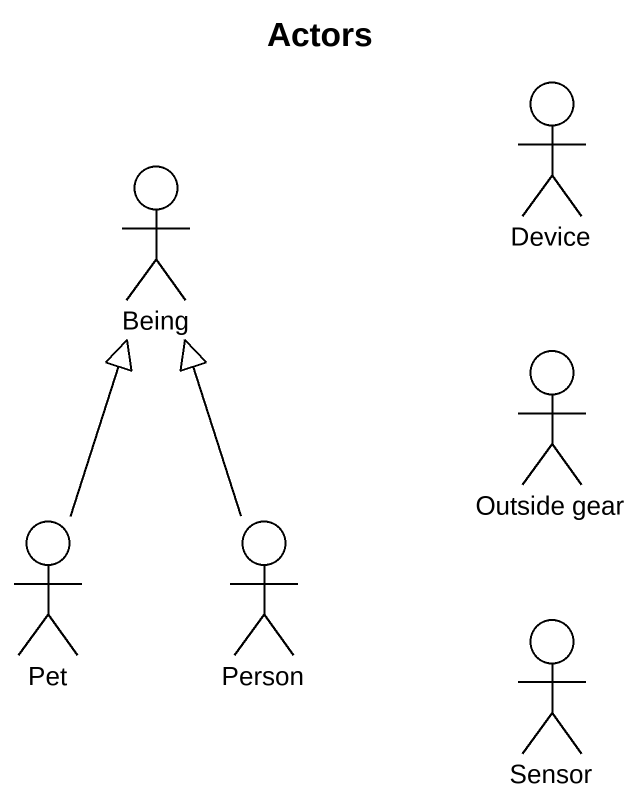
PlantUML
@startuml
title Actors
actor Device
actor Being
actor "Outside gear" as Outside_gear
actor Pet
actor "Person" as Person_
actor Sensor
Pet -up-|> Being
Person_ -up-|> Being
@enduml
